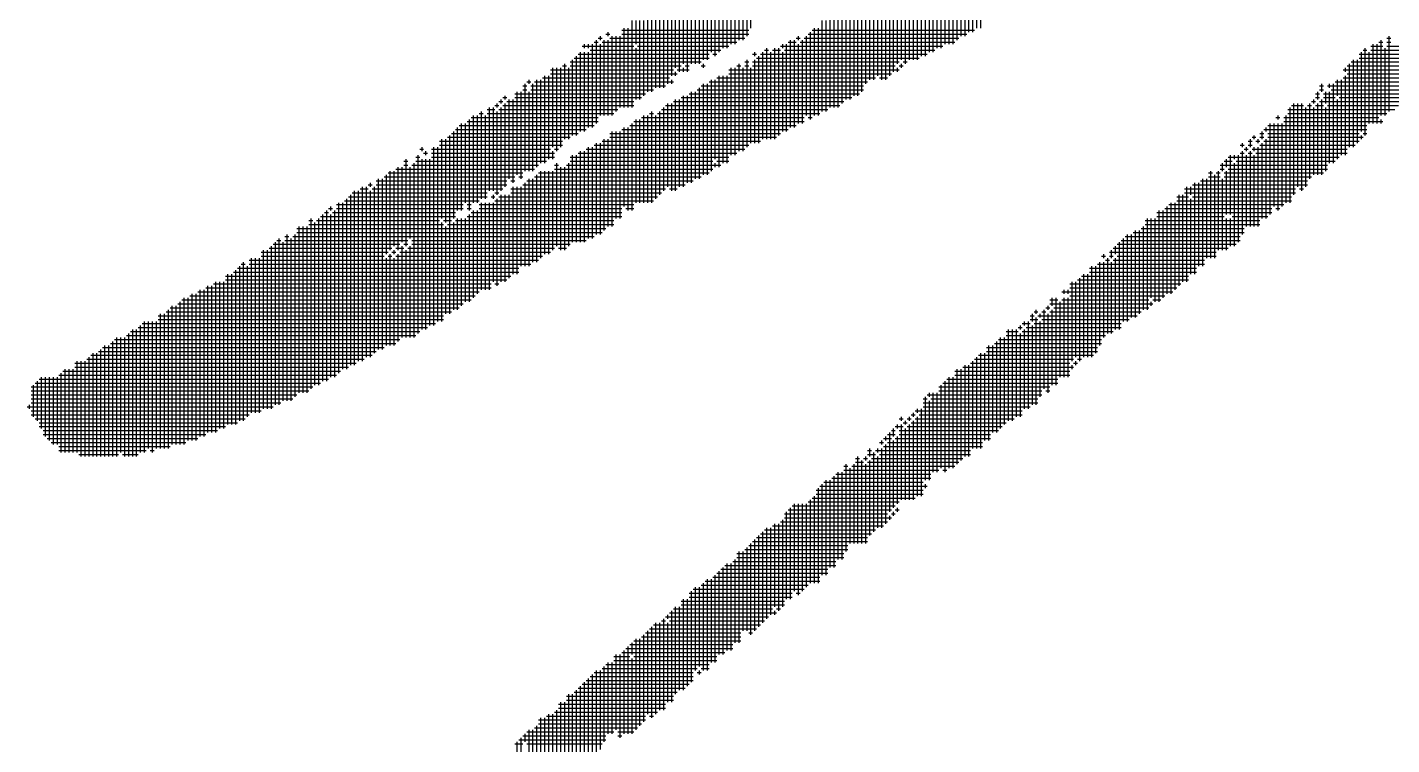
# Model space of a CAD drawing. Header units: feet. Extents: x 0 to 84100, y 0 to 59400.
# Drawn here: x 57202 to 57469.7, y 2923.3 to 3064.1 of the extents above; entities that cross this region are included whole.
import ezdxf

# ---------------------------------------------------------------- set-up
doc = ezdxf.new("R2010")
doc.units = ezdxf.units.FT
doc.header["$LTSCALE"] = 550
doc.header["$MEASUREMENT"] = 0
doc.layers.add('CX-MISC', color=2, linetype='CONTINUOUS')

# ---------------------------------------------------------------- blocks, each defined once
blk = doc.blocks.new('CXGLOGO-싸인2')
at = {"layer": 'CX-MISC'}
for p, q in [((9649.702, -1036.43), (9649.702, -1038.141)), ((9649.78, -1036.43), (9649.78, -1038.141)), ((9649.857, -1036.43), (9649.857, -1038.063)), ((9649.935, -1036.274), (9649.935, -1038.063)), ((9650.013, -1036.352), (9650.013, -1037.985)), ((9650.091, -1036.274), (9650.091, -1037.985)), ((9645.114, -1036.741), (9645.114, -1038.374)), ((9645.192, -1036.663), (9645.192, -1038.296)), ((9645.27, -1036.585), (9645.27, -1038.296)), ((9645.347, -1036.663), (9645.347, -1038.218)), ((9645.425, -1036.585), (9645.425, -1038.218)), ((9645.581, -1036.741), (9645.581, -1037.985)), ((9649.08, -1036.741), (9649.08, -1038.452)), ((9649.158, -1036.741), (9649.158, -1038.452)), ((9649.235, -1036.585), (9649.235, -1038.374)), ((9649.313, -1036.585), (9649.313, -1038.374)), ((9649.391, -1036.663), (9649.391, -1038.296)), ((9649.469, -1036.508), (9649.469, -1038.296)), ((9649.546, -1036.585), (9649.546, -1038.296)), ((9649.624, -1036.508), (9649.624, -1038.218)), ((9644.725, -1036.974), (9644.725, -1038.607)), ((9645.036, -1036.819), (9645.036, -1038.374)), ((9645.503, -1036.819), (9645.503, -1038.141)), ((9648.691, -1036.974), (9648.691, -1038.607)), ((9648.769, -1036.897), (9648.769, -1038.607)), ((9648.924, -1036.897), (9648.924, -1038.529)), ((9649.002, -1036.819), (9649.002, -1038.529)), ((9644.103, -1037.285), (9644.103, -1038.763)), ((9644.181, -1037.208), (9644.181, -1038.841)), ((9644.259, -1037.285), (9644.259, -1038.685)), ((9644.336, -1037.208), (9644.336, -1038.841)), ((9644.414, -1037.052), (9644.414, -1038.685)), ((9644.492, -1037.13), (9644.492, -1038.685)), ((9644.57, -1037.052), (9644.57, -1038.685)), ((9644.647, -1037.052), (9644.647, -1038.607)), ((9644.803, -1037.13), (9644.803, -1038.452)), ((9644.881, -1037.13), (9644.881, -1038.529)), ((9644.959, -1037.052), (9644.959, -1038.452)), ((9647.991, -1037.285), (9647.991, -1038.996)), ((9648.147, -1037.285), (9648.147, -1038.996)), ((9648.302, -1037.208), (9648.302, -1038.918)), ((9648.38, -1037.13), (9648.38, -1038.841)), ((9648.458, -1037.285), (9648.458, -1038.685)), ((9648.535, -1037.052), (9648.535, -1038.607)), ((9648.613, -1037.052), (9648.613, -1038.685)), ((9648.847, -1037.052), (9648.847, -1038.607)), ((9643.714, -1037.519), (9643.714, -1039.152)), ((9643.792, -1037.441), (9643.792, -1039.152)), ((9643.87, -1037.441), (9643.87, -1039.152)), ((9643.948, -1037.441), (9643.948, -1039.074)), ((9644.025, -1037.363), (9644.025, -1038.918)), ((9647.525, -1037.519), (9647.525, -1039.385)), ((9647.602, -1037.519), (9647.602, -1039.307)), ((9647.68, -1037.519), (9647.68, -1039.307)), ((9647.758, -1037.441), (9647.758, -1039.229)), ((9647.836, -1037.441), (9647.836, -1039.074)), ((9647.913, -1037.363), (9647.913, -1038.996)), ((9648.069, -1037.363), (9648.069, -1038.918)), ((9648.224, -1037.363), (9648.224, -1038.996)), ((9643.559, -1037.752), (9643.559, -1039.229)), ((9643.637, -1037.596), (9643.637, -1039.229)), ((9647.136, -1037.752), (9647.136, -1039.54)), ((9647.214, -1037.752), (9647.214, -1039.54)), ((9647.291, -1037.674), (9647.291, -1039.54)), ((9647.369, -1037.674), (9647.369, -1039.463)), ((9647.447, -1037.596), (9647.447, -1039.385)), ((9642.781, -1038.063), (9642.781, -1038.141)), ((9643.053, -1038.024), (9645.542, -1038.024)), ((9643.092, -1037.985), (9643.092, -1039.54)), ((9643.17, -1037.985), (9643.17, -1039.54)), ((9643.248, -1037.83), (9643.248, -1039.54)), ((9643.326, -1037.83), (9643.326, -1038.296)), ((9643.403, -1037.83), (9643.403, -1039.385)), ((9643.481, -1037.83), (9643.481, -1039.307)), ((9646.747, -1038.063), (9646.747, -1039.774)), ((9646.786, -1038.024), (9649.974, -1038.024)), ((9646.825, -1037.985), (9646.825, -1039.696)), ((9646.903, -1037.985), (9646.903, -1039.696)), ((9646.98, -1037.83), (9646.98, -1039.618)), ((9647.058, -1037.83), (9647.058, -1039.618)), ((9642.276, -1038.335), (9643.287, -1038.335)), ((9642.315, -1038.296), (9642.315, -1038.374)), ((9642.392, -1038.296), (9642.392, -1038.374)), ((9642.47, -1038.296), (9642.47, -1039.929)), ((9642.509, -1038.257), (9642.587, -1038.257)), ((9642.548, -1038.218), (9642.548, -1039.851)), ((9642.587, -1038.18), (9642.665, -1038.18)), ((9642.626, -1038.141), (9642.626, -1038.218)), ((9642.626, -1038.296), (9642.626, -1039.696)), ((9642.665, -1038.257), (9645.308, -1038.257)), ((9642.703, -1038.218), (9642.703, -1039.696)), ((9642.742, -1038.102), (9642.82, -1038.102)), ((9642.781, -1038.218), (9642.781, -1039.696)), ((9642.82, -1038.18), (9645.464, -1038.18)), ((9642.859, -1038.141), (9642.859, -1039.696)), ((9642.937, -1038.141), (9642.937, -1039.618)), ((9643.015, -1038.141), (9643.015, -1039.54)), ((9643.053, -1038.102), (9645.542, -1038.102)), ((9643.364, -1038.335), (9645.153, -1038.335)), ((9646.164, -1038.335), (9649.352, -1038.335)), ((9646.203, -1038.296), (9646.203, -1038.374)), ((9646.28, -1038.296), (9646.28, -1040.007)), ((9646.319, -1038.257), (9646.475, -1038.257)), ((9646.358, -1038.218), (9646.358, -1039.929)), ((9646.436, -1038.218), (9646.436, -1039.929)), ((9646.475, -1038.18), (9646.553, -1038.18)), ((9646.514, -1038.141), (9646.514, -1038.218)), ((9646.514, -1038.296), (9646.514, -1039.851)), ((9646.553, -1038.257), (9649.585, -1038.257)), ((9646.591, -1038.218), (9646.591, -1039.851)), ((9646.63, -1038.18), (9649.663, -1038.18)), ((9646.669, -1038.141), (9646.669, -1039.696)), ((9646.708, -1038.102), (9649.819, -1038.102)), ((9657.75, -1038.335), (9657.983, -1038.335)), ((9657.789, -1038.296), (9657.789, -1039.851)), ((9657.867, -1038.296), (9657.867, -1039.851)), ((9657.906, -1038.257), (9657.983, -1038.257)), ((9657.944, -1038.218), (9657.944, -1039.696)), ((9658.061, -1038.18), (9658.139, -1038.18)), ((9658.061, -1038.257), (9658.139, -1038.257)), ((9658.061, -1038.335), (9659.927, -1038.335)), ((9658.1, -1038.141), (9658.1, -1039.618)), ((9642.081, -1038.607), (9642.081, -1040.085)), ((9642.12, -1038.568), (9644.764, -1038.568)), ((9642.159, -1038.529), (9642.159, -1040.085)), ((9642.198, -1038.491), (9644.764, -1038.491)), ((9642.237, -1038.452), (9642.237, -1040.007)), ((9642.315, -1038.452), (9642.315, -1040.007)), ((9642.392, -1038.452), (9642.392, -1039.929)), ((9642.431, -1038.413), (9644.997, -1038.413)), ((9643.326, -1038.374), (9643.326, -1039.385)), ((9644.842, -1038.491), (9644.92, -1038.491)), ((9645.503, -1038.607), (9645.503, -1040.318)), ((9645.619, -1038.491), (9645.697, -1038.491)), ((9645.658, -1038.452), (9645.658, -1038.529)), ((9645.658, -1038.607), (9645.658, -1040.24)), ((9645.697, -1038.568), (9648.885, -1038.568)), ((9645.736, -1038.529), (9645.736, -1040.24)), ((9645.775, -1038.491), (9649.041, -1038.491)), ((9645.814, -1038.452), (9645.814, -1040.162)), ((9645.853, -1038.413), (9645.931, -1038.413)), ((9645.892, -1038.374), (9645.892, -1040.162)), ((9645.969, -1038.452), (9645.969, -1040.162)), ((9646.008, -1038.413), (9646.164, -1038.413)), ((9646.047, -1038.374), (9646.047, -1040.162)), ((9646.125, -1038.374), (9646.125, -1040.085)), ((9646.203, -1038.452), (9646.203, -1040.007)), ((9646.242, -1038.413), (9649.196, -1038.413)), ((9657.4, -1038.607), (9657.4, -1040.318)), ((9657.478, -1038.607), (9657.478, -1040.24)), ((9657.517, -1038.491), (9659.772, -1038.491)), ((9657.517, -1038.568), (9659.616, -1038.568)), ((9657.556, -1038.452), (9657.556, -1040.007)), ((9657.595, -1038.413), (9657.672, -1038.413)), ((9657.633, -1038.374), (9657.633, -1040.085)), ((9657.711, -1038.452), (9657.711, -1039.851)), ((9657.75, -1038.413), (9659.85, -1038.413)), ((9658.022, -1038.374), (9658.022, -1039.696)), ((9641.654, -1038.802), (9644.064, -1038.802)), ((9641.654, -1038.879), (9644.142, -1038.879)), ((9641.693, -1038.763), (9641.693, -1040.318)), ((9641.77, -1038.763), (9641.77, -1040.396)), ((9641.848, -1038.763), (9641.848, -1040.318)), ((9641.887, -1038.724), (9641.965, -1038.724)), ((9641.926, -1038.685), (9641.926, -1040.162)), ((9642.004, -1038.763), (9642.004, -1040.162)), ((9642.043, -1038.646), (9644.609, -1038.646)), ((9642.043, -1038.724), (9644.22, -1038.724)), ((9644.103, -1038.841), (9644.103, -1038.918)), ((9644.142, -1038.802), (9644.375, -1038.802)), ((9644.259, -1038.763), (9644.259, -1038.841)), ((9644.298, -1038.724), (9644.375, -1038.724)), ((9644.609, -1038.724), (9644.686, -1038.724)), ((9644.647, -1038.685), (9644.647, -1038.763)), ((9645.153, -1038.802), (9648.497, -1038.802)), ((9645.153, -1038.879), (9648.341, -1038.879)), ((9645.192, -1038.763), (9645.192, -1040.473)), ((9645.27, -1038.763), (9645.27, -1040.473)), ((9645.308, -1038.724), (9645.386, -1038.724)), ((9645.347, -1038.685), (9645.347, -1040.396)), ((9645.425, -1038.763), (9645.425, -1040.396)), ((9645.464, -1038.646), (9645.542, -1038.646)), ((9645.464, -1038.724), (9645.542, -1038.724)), ((9645.581, -1038.763), (9645.581, -1040.24)), ((9645.619, -1038.646), (9648.497, -1038.646)), ((9645.619, -1038.724), (9648.419, -1038.724)), ((9648.458, -1038.763), (9648.458, -1038.841)), ((9648.497, -1038.724), (9648.574, -1038.724)), ((9648.535, -1038.685), (9648.535, -1038.763)), ((9648.574, -1038.646), (9648.652, -1038.646)), ((9657.206, -1038.802), (9659.305, -1038.802)), ((9657.245, -1038.763), (9657.245, -1038.841)), ((9657.283, -1038.724), (9659.461, -1038.724)), ((9657.283, -1038.879), (9659.227, -1038.879)), ((9657.322, -1038.685), (9657.322, -1040.318)), ((9657.361, -1038.646), (9659.539, -1038.646)), ((9641.109, -1039.113), (9641.187, -1039.113)), ((9641.148, -1039.074), (9641.148, -1040.785)), ((9641.187, -1039.035), (9641.265, -1039.035)), ((9641.226, -1038.996), (9641.226, -1039.074)), ((9641.265, -1039.113), (9643.909, -1039.113)), ((9641.304, -1039.074), (9641.304, -1040.785)), ((9641.343, -1039.035), (9644.064, -1039.035)), ((9641.382, -1038.996), (9641.382, -1040.707)), ((9641.459, -1038.996), (9641.459, -1040.629)), ((9641.498, -1038.957), (9643.987, -1038.957)), ((9641.537, -1038.918), (9641.537, -1040.629)), ((9641.615, -1038.918), (9641.615, -1040.551)), ((9644.025, -1038.996), (9644.025, -1039.074)), ((9644.57, -1039.152), (9644.57, -1040.94)), ((9644.609, -1039.113), (9647.797, -1039.113)), ((9644.647, -1039.074), (9644.647, -1040.862)), ((9644.725, -1039.074), (9644.725, -1040.862)), ((9644.764, -1039.035), (9647.875, -1039.035)), ((9644.803, -1038.996), (9644.803, -1040.785)), ((9644.881, -1038.996), (9644.881, -1040.551)), ((9644.92, -1038.957), (9648.03, -1038.957)), ((9644.959, -1038.918), (9644.959, -1040.707)), ((9645.036, -1038.918), (9645.036, -1040.629)), ((9645.114, -1038.918), (9645.114, -1040.629)), ((9648.108, -1038.957), (9648.263, -1038.957)), ((9656.739, -1039.113), (9656.817, -1039.113)), ((9656.778, -1039.074), (9656.778, -1039.229)), ((9656.895, -1039.113), (9658.916, -1039.113)), ((9656.934, -1039.074), (9656.934, -1039.152)), ((9657.011, -1039.074), (9657.011, -1040.629)), ((9657.05, -1039.035), (9659.072, -1039.035)), ((9657.089, -1038.996), (9657.089, -1039.307)), ((9657.167, -1038.996), (9657.167, -1040.473)), ((9657.206, -1038.957), (9659.15, -1038.957)), ((9657.245, -1038.918), (9657.245, -1040.473)), ((9640.643, -1039.424), (9640.721, -1039.424)), ((9640.682, -1039.385), (9640.682, -1039.463)), ((9640.721, -1039.346), (9640.798, -1039.346)), ((9640.759, -1039.307), (9640.759, -1039.385)), ((9640.798, -1039.424), (9643.287, -1039.424)), ((9640.837, -1039.385), (9640.837, -1040.94)), ((9640.915, -1039.385), (9640.915, -1041.018)), ((9640.954, -1039.268), (9643.52, -1039.268)), ((9640.954, -1039.346), (9643.442, -1039.346)), ((9640.993, -1039.229), (9640.993, -1040.862)), ((9641.071, -1039.229), (9641.071, -1040.94)), ((9641.109, -1039.19), (9641.187, -1039.19)), ((9641.226, -1039.229), (9641.226, -1040.785)), ((9641.265, -1039.19), (9643.675, -1039.19)), ((9644.064, -1039.424), (9647.408, -1039.424)), ((9644.103, -1039.385), (9644.103, -1041.173)), ((9644.181, -1039.385), (9644.181, -1041.096)), ((9644.22, -1039.346), (9647.563, -1039.346)), ((9644.259, -1039.307), (9644.259, -1041.096)), ((9644.336, -1039.307), (9644.336, -1041.018)), ((9644.375, -1039.268), (9647.719, -1039.268)), ((9644.414, -1039.229), (9644.414, -1041.018)), ((9644.492, -1039.229), (9644.492, -1040.94)), ((9644.531, -1039.19), (9647.797, -1039.19)), ((9656.584, -1039.424), (9656.661, -1039.424)), ((9656.623, -1039.385), (9656.623, -1039.463)), ((9656.661, -1039.268), (9656.739, -1039.268)), ((9656.661, -1039.346), (9656.739, -1039.346)), ((9656.7, -1039.229), (9656.7, -1039.385)), ((9656.739, -1039.19), (9656.817, -1039.19)), ((9656.739, -1039.424), (9658.528, -1039.424)), ((9656.778, -1039.385), (9656.778, -1040.862)), ((9656.817, -1039.268), (9658.761, -1039.268)), ((9656.817, -1039.346), (9657.05, -1039.346)), ((9656.856, -1039.229), (9656.856, -1039.463)), ((9656.934, -1039.229), (9656.934, -1040.629)), ((9656.972, -1039.19), (9658.839, -1039.19)), ((9657.089, -1039.385), (9657.089, -1040.551)), ((9657.128, -1039.346), (9658.605, -1039.346)), ((9640.137, -1039.696), (9640.137, -1041.407)), ((9640.215, -1039.696), (9640.215, -1041.407)), ((9640.254, -1039.657), (9640.332, -1039.657)), ((9640.293, -1039.618), (9640.293, -1041.329)), ((9640.371, -1039.696), (9640.371, -1041.329)), ((9640.41, -1039.579), (9640.565, -1039.579)), ((9640.41, -1039.657), (9642.898, -1039.657)), ((9640.448, -1039.54), (9640.448, -1041.173)), ((9640.526, -1039.54), (9640.526, -1041.173)), ((9640.565, -1039.501), (9640.643, -1039.501)), ((9640.604, -1039.463), (9640.604, -1039.54)), ((9640.604, -1039.618), (9640.604, -1041.251)), ((9640.643, -1039.579), (9642.976, -1039.579)), ((9640.682, -1039.54), (9640.682, -1041.173)), ((9640.721, -1039.501), (9643.287, -1039.501)), ((9640.759, -1039.463), (9640.759, -1041.096)), ((9643.481, -1039.696), (9643.481, -1041.407)), ((9643.559, -1039.696), (9643.559, -1041.407)), ((9643.598, -1039.657), (9643.675, -1039.657)), ((9643.637, -1039.618), (9643.637, -1041.407)), ((9643.714, -1039.696), (9643.714, -1041.329)), ((9643.753, -1039.657), (9646.941, -1039.657)), ((9643.792, -1039.618), (9643.792, -1041.251)), ((9643.831, -1039.579), (9647.097, -1039.579)), ((9643.87, -1039.54), (9643.87, -1041.173)), ((9643.909, -1039.501), (9647.33, -1039.501)), ((9643.948, -1039.463), (9643.948, -1041.096)), ((9644.025, -1039.463), (9644.025, -1041.173)), ((9655.923, -1039.696), (9655.923, -1039.774)), ((9656.078, -1039.696), (9656.078, -1041.407)), ((9656.117, -1039.579), (9658.217, -1039.579)), ((9656.117, -1039.657), (9658.061, -1039.657)), ((9656.156, -1039.54), (9656.156, -1041.407)), ((9656.195, -1039.501), (9656.428, -1039.501)), ((9656.234, -1039.463), (9656.234, -1041.251)), ((9656.311, -1039.463), (9656.311, -1041.096)), ((9656.389, -1039.463), (9656.389, -1041.173)), ((9656.467, -1039.54), (9656.467, -1041.096)), ((9656.506, -1039.501), (9656.584, -1039.501)), ((9656.545, -1039.463), (9656.545, -1040.94)), ((9656.623, -1039.54), (9656.623, -1040.862)), ((9656.661, -1039.501), (9656.817, -1039.501)), ((9656.7, -1039.463), (9656.7, -1040.862)), ((9656.856, -1039.54), (9656.856, -1040.785)), ((9656.895, -1039.501), (9658.294, -1039.501)), ((9639.787, -1039.968), (9642.354, -1039.968)), ((9639.826, -1039.929), (9639.826, -1041.562)), ((9639.865, -1039.89), (9642.509, -1039.89)), ((9639.904, -1039.851), (9639.904, -1041.562)), ((9639.982, -1039.851), (9639.982, -1041.407)), ((9640.021, -1039.813), (9642.587, -1039.813)), ((9640.06, -1039.774), (9640.06, -1041.562)), ((9640.099, -1039.735), (9642.587, -1039.735)), ((9643.053, -1039.968), (9646.319, -1039.968)), ((9643.092, -1039.929), (9643.092, -1041.484)), ((9643.17, -1039.929), (9643.17, -1041.562)), ((9643.209, -1039.89), (9646.475, -1039.89)), ((9643.248, -1039.851), (9643.248, -1041.562)), ((9643.287, -1039.813), (9646.63, -1039.813)), ((9643.326, -1039.774), (9643.326, -1041.407)), ((9643.403, -1039.774), (9643.403, -1041.407)), ((9643.442, -1039.735), (9646.63, -1039.735)), ((9646.708, -1039.735), (9646.786, -1039.735)), ((9655.651, -1039.968), (9657.672, -1039.968)), ((9655.689, -1039.929), (9655.689, -1040.007)), ((9655.728, -1039.89), (9657.672, -1039.89)), ((9655.767, -1039.851), (9655.767, -1041.64)), ((9655.845, -1039.851), (9655.845, -1041.484)), ((9655.884, -1039.735), (9655.962, -1039.735)), ((9655.923, -1039.851), (9655.923, -1041.562)), ((9656, -1039.851), (9656, -1041.484)), ((9656.039, -1039.735), (9657.906, -1039.735)), ((9656.039, -1039.813), (9657.983, -1039.813)), ((9657.944, -1039.774), (9657.944, -1039.851)), ((9639.476, -1040.201), (9641.887, -1040.201)), ((9639.515, -1040.162), (9639.515, -1041.718)), ((9639.593, -1040.162), (9639.593, -1041.795)), ((9639.632, -1040.124), (9642.043, -1040.124)), ((9639.671, -1040.085), (9639.671, -1043.584)), ((9639.71, -1040.046), (9642.198, -1040.046)), ((9639.749, -1040.007), (9639.749, -1041.718)), ((9642.665, -1040.201), (9645.775, -1040.201)), ((9642.703, -1040.162), (9642.703, -1041.951)), ((9642.781, -1040.162), (9642.781, -1041.873)), ((9642.82, -1040.046), (9646.164, -1040.046)), ((9642.82, -1040.124), (9646.086, -1040.124)), ((9642.859, -1040.007), (9642.859, -1041.873)), ((9642.937, -1040.007), (9642.937, -1041.718)), ((9643.015, -1040.007), (9643.015, -1041.718)), ((9655.339, -1040.201), (9655.417, -1040.201)), ((9655.378, -1040.162), (9655.378, -1040.318)), ((9655.417, -1040.124), (9655.495, -1040.124)), ((9655.456, -1040.085), (9655.456, -1040.162)), ((9655.495, -1040.201), (9655.573, -1040.201)), ((9655.534, -1040.162), (9655.534, -1040.24)), ((9655.573, -1040.046), (9655.651, -1040.046)), ((9655.573, -1040.124), (9655.651, -1040.124)), ((9655.612, -1040.007), (9655.612, -1040.162)), ((9655.651, -1040.201), (9657.517, -1040.201)), ((9655.689, -1040.162), (9655.689, -1041.718)), ((9655.728, -1040.046), (9657.517, -1040.046)), ((9655.728, -1040.124), (9657.595, -1040.124)), ((9657.556, -1040.085), (9657.556, -1040.162)), ((9657.595, -1040.046), (9657.672, -1040.046)), ((9639.049, -1040.473), (9639.049, -1043.973)), ((9639.088, -1040.357), (9639.165, -1040.357)), ((9639.127, -1040.318), (9639.127, -1040.396)), ((9639.165, -1040.435), (9639.243, -1040.435)), ((9639.204, -1040.396), (9639.204, -1040.473)), ((9639.321, -1040.357), (9641.654, -1040.357)), ((9639.321, -1040.435), (9641.731, -1040.435)), ((9639.36, -1040.318), (9639.36, -1043.817)), ((9639.438, -1040.318), (9639.438, -1043.739)), ((9639.476, -1040.279), (9641.887, -1040.279)), ((9641.693, -1040.396), (9641.693, -1040.551)), ((9641.731, -1040.357), (9641.809, -1040.357)), ((9642.081, -1040.473), (9642.081, -1042.184)), ((9642.159, -1040.473), (9642.159, -1042.184)), ((9642.198, -1040.435), (9645.308, -1040.435)), ((9642.237, -1040.396), (9642.237, -1042.184)), ((9642.315, -1040.396), (9642.315, -1042.184)), ((9642.354, -1040.357), (9645.464, -1040.357)), ((9642.392, -1040.318), (9642.392, -1042.106)), ((9642.47, -1040.318), (9642.47, -1042.106)), ((9642.509, -1040.279), (9645.542, -1040.279)), ((9642.548, -1040.24), (9642.548, -1042.029)), ((9642.626, -1040.24), (9642.626, -1042.029)), ((9654.99, -1040.473), (9654.99, -1041.64)), ((9655.067, -1040.473), (9655.067, -1040.551)), ((9655.145, -1040.473), (9655.145, -1042.184)), ((9655.184, -1040.279), (9655.262, -1040.279)), ((9655.184, -1040.435), (9655.262, -1040.435)), ((9655.223, -1040.24), (9655.223, -1040.318)), ((9655.223, -1040.396), (9655.223, -1042.029)), ((9655.262, -1040.357), (9655.339, -1040.357)), ((9655.301, -1040.318), (9655.301, -1040.396)), ((9655.301, -1040.473), (9655.301, -1041.873)), ((9655.339, -1040.279), (9655.417, -1040.279)), ((9655.339, -1040.435), (9655.417, -1040.435)), ((9655.378, -1040.396), (9655.378, -1041.873)), ((9655.417, -1040.357), (9657.283, -1040.357)), ((9655.456, -1040.318), (9655.456, -1040.396)), ((9655.456, -1040.473), (9655.456, -1041.873)), ((9655.495, -1040.435), (9657.283, -1040.435)), ((9655.534, -1040.318), (9655.534, -1041.873)), ((9655.573, -1040.279), (9657.439, -1040.279)), ((9655.612, -1040.24), (9655.612, -1041.718)), ((9638.621, -1040.746), (9641.343, -1040.746)), ((9638.66, -1040.707), (9638.66, -1042.34)), ((9638.738, -1040.707), (9638.738, -1042.184)), ((9638.777, -1040.59), (9638.854, -1040.59)), ((9638.777, -1040.668), (9638.854, -1040.668)), ((9638.815, -1040.551), (9638.815, -1042.262)), ((9638.893, -1040.707), (9638.893, -1042.106)), ((9638.932, -1040.668), (9641.42, -1040.668)), ((9638.971, -1040.629), (9638.971, -1044.05)), ((9639.01, -1040.512), (9639.088, -1040.512)), ((9639.01, -1040.59), (9641.576, -1040.59)), ((9639.127, -1040.551), (9639.127, -1043.895)), ((9639.204, -1040.551), (9639.204, -1043.895)), ((9639.282, -1040.551), (9639.282, -1043.817)), ((9639.321, -1040.512), (9641.731, -1040.512)), ((9641.731, -1040.668), (9641.809, -1040.668)), ((9641.731, -1040.746), (9644.842, -1040.746)), ((9641.77, -1040.629), (9641.77, -1042.262)), ((9641.848, -1040.707), (9641.848, -1042.34)), ((9641.926, -1040.707), (9641.926, -1042.34)), ((9641.965, -1040.668), (9644.997, -1040.668)), ((9642.004, -1040.629), (9642.004, -1042.262)), ((9642.043, -1040.512), (9645.153, -1040.512)), ((9642.043, -1040.59), (9644.842, -1040.59)), ((9644.881, -1040.629), (9644.881, -1040.707)), ((9644.92, -1040.59), (9645.153, -1040.59)), ((9654.795, -1040.668), (9656.895, -1040.668)), ((9654.795, -1040.746), (9654.873, -1040.746)), ((9654.834, -1040.629), (9654.834, -1040.785)), ((9654.873, -1040.59), (9655.028, -1040.59)), ((9654.912, -1040.551), (9654.912, -1040.707)), ((9654.951, -1040.512), (9657.128, -1040.512)), ((9654.951, -1040.746), (9656.895, -1040.746)), ((9655.067, -1040.629), (9655.067, -1042.262)), ((9655.106, -1040.59), (9657.05, -1040.59)), ((9638.116, -1041.018), (9638.116, -1041.096)), ((9638.232, -1040.979), (9640.798, -1040.979)), ((9638.271, -1040.94), (9638.271, -1044.284)), ((9638.349, -1040.94), (9638.349, -1044.284)), ((9638.388, -1040.901), (9640.954, -1040.901)), ((9638.427, -1040.862), (9638.427, -1042.417)), ((9638.466, -1040.823), (9641.109, -1040.823)), ((9638.504, -1040.785), (9638.504, -1042.34)), ((9638.582, -1040.785), (9638.582, -1042.262)), ((9640.876, -1040.979), (9640.954, -1040.979)), ((9641.032, -1040.901), (9641.109, -1040.901)), ((9641.148, -1041.018), (9641.148, -1042.651)), ((9641.187, -1040.979), (9644.453, -1040.979)), ((9641.226, -1040.94), (9641.226, -1042.651)), ((9641.304, -1040.94), (9641.304, -1042.573)), ((9641.343, -1040.901), (9644.609, -1040.901)), ((9641.382, -1040.862), (9641.382, -1042.573)), ((9641.42, -1040.823), (9644.764, -1040.823)), ((9641.459, -1040.785), (9641.459, -1042.495)), ((9641.537, -1040.785), (9641.537, -1042.417)), ((9641.615, -1040.785), (9641.615, -1042.417)), ((9641.693, -1040.785), (9641.693, -1042.34)), ((9654.29, -1041.018), (9654.29, -1042.806)), ((9654.367, -1041.018), (9654.367, -1042.651)), ((9654.406, -1040.979), (9656.506, -1040.979)), ((9654.445, -1040.94), (9654.445, -1042.651)), ((9654.523, -1040.94), (9654.523, -1042.495)), ((9654.562, -1040.823), (9654.64, -1040.823)), ((9654.562, -1040.901), (9654.795, -1040.901)), ((9654.601, -1040.785), (9654.601, -1042.495)), ((9654.679, -1040.862), (9654.679, -1042.495)), ((9654.717, -1040.823), (9654.795, -1040.823)), ((9654.756, -1040.785), (9654.756, -1042.34)), ((9654.834, -1040.94), (9654.834, -1042.34)), ((9654.873, -1040.823), (9656.817, -1040.823)), ((9654.873, -1040.901), (9656.584, -1040.901)), ((9654.912, -1040.785), (9654.912, -1041.64)), ((9637.688, -1041.29), (9640.41, -1041.29)), ((9637.727, -1041.251), (9637.727, -1044.595)), ((9637.766, -1041.212), (9640.41, -1041.212)), ((9637.805, -1041.173), (9637.805, -1044.595)), ((9637.882, -1041.173), (9637.882, -1044.517)), ((9637.921, -1041.134), (9638.077, -1041.134)), ((9637.96, -1041.096), (9637.96, -1044.517)), ((9638.038, -1041.096), (9638.038, -1044.439)), ((9638.077, -1041.057), (9638.155, -1041.057)), ((9638.116, -1041.173), (9638.116, -1044.439)), ((9638.155, -1041.134), (9640.721, -1041.134)), ((9638.193, -1041.096), (9638.193, -1044.361)), ((9638.232, -1041.057), (9640.798, -1041.057)), ((9640.487, -1041.29), (9640.565, -1041.29)), ((9640.526, -1041.251), (9640.526, -1041.329)), ((9640.565, -1041.212), (9640.643, -1041.212)), ((9640.643, -1041.29), (9643.753, -1041.29)), ((9640.682, -1041.251), (9640.682, -1042.962)), ((9640.759, -1041.251), (9640.759, -1042.962)), ((9640.837, -1041.251), (9640.837, -1042.884)), ((9640.876, -1041.134), (9643.909, -1041.134)), ((9640.876, -1041.212), (9643.831, -1041.212)), ((9640.915, -1041.096), (9640.915, -1042.806)), ((9640.993, -1041.096), (9640.993, -1042.806)), ((9641.071, -1041.096), (9641.071, -1042.651)), ((9641.109, -1041.057), (9644.298, -1041.057)), ((9643.987, -1041.134), (9644.142, -1041.134)), ((9653.94, -1041.29), (9654.173, -1041.29)), ((9653.979, -1041.251), (9653.979, -1043.04)), ((9654.056, -1041.251), (9654.056, -1042.962)), ((9654.095, -1041.134), (9656.273, -1041.134)), ((9654.095, -1041.212), (9656.273, -1041.212)), ((9654.134, -1041.096), (9654.134, -1042.962)), ((9654.212, -1041.096), (9654.212, -1041.251)), ((9654.251, -1041.057), (9656.506, -1041.057)), ((9654.251, -1041.29), (9656.195, -1041.29)), ((9656.35, -1041.134), (9656.428, -1041.134)), ((9637.26, -1041.562), (9637.26, -1044.906)), ((9637.299, -1041.523), (9637.377, -1041.523)), ((9637.338, -1041.484), (9637.338, -1041.562)), ((9637.416, -1041.562), (9637.416, -1044.828)), ((9637.455, -1041.445), (9639.943, -1041.445)), ((9637.455, -1041.523), (9639.943, -1041.523)), ((9637.494, -1041.407), (9637.494, -1044.75)), ((9637.571, -1041.407), (9637.571, -1044.673)), ((9637.61, -1041.368), (9640.254, -1041.368)), ((9637.649, -1041.329), (9637.649, -1044.673)), ((9640.021, -1041.445), (9640.099, -1041.445)), ((9640.021, -1041.523), (9640.099, -1041.523)), ((9640.137, -1041.562), (9640.137, -1043.273)), ((9640.215, -1041.562), (9640.215, -1043.195)), ((9640.254, -1041.445), (9643.287, -1041.445)), ((9640.254, -1041.523), (9643.053, -1041.523)), ((9640.293, -1041.407), (9640.293, -1043.117)), ((9640.371, -1041.407), (9640.371, -1043.117)), ((9640.448, -1041.407), (9640.448, -1043.117)), ((9640.526, -1041.407), (9640.526, -1042.962)), ((9640.565, -1041.368), (9643.675, -1041.368)), ((9640.604, -1041.329), (9640.604, -1043.04)), ((9643.131, -1041.523), (9643.287, -1041.523)), ((9653.59, -1041.562), (9653.59, -1043.351)), ((9653.668, -1041.562), (9653.668, -1043.273)), ((9653.707, -1041.523), (9655.806, -1041.523)), ((9653.745, -1041.484), (9653.745, -1043.195)), ((9653.784, -1041.445), (9656.039, -1041.445)), ((9653.823, -1041.407), (9653.823, -1043.195)), ((9653.901, -1041.407), (9653.901, -1043.117)), ((9653.94, -1041.368), (9656.195, -1041.368)), ((9654.212, -1041.329), (9654.212, -1042.806)), ((9655.884, -1041.523), (9655.962, -1041.523)), ((9636.91, -1041.757), (9636.988, -1041.757)), ((9636.91, -1041.834), (9639.554, -1041.834)), ((9636.949, -1041.718), (9636.949, -1045.061)), ((9637.027, -1041.795), (9637.027, -1044.984)), ((9637.066, -1041.757), (9639.476, -1041.757)), ((9637.105, -1041.718), (9637.105, -1044.984)), ((9637.144, -1041.679), (9639.787, -1041.679)), ((9637.183, -1041.64), (9637.183, -1044.906)), ((9637.221, -1041.601), (9637.299, -1041.601)), ((9637.338, -1041.64), (9637.338, -1044.828)), ((9637.377, -1041.601), (9639.787, -1041.601)), ((9639.515, -1041.795), (9639.515, -1043.739)), ((9639.554, -1041.757), (9639.71, -1041.757)), ((9639.632, -1041.834), (9642.898, -1041.834)), ((9639.749, -1041.795), (9639.749, -1043.506)), ((9639.787, -1041.757), (9642.898, -1041.757)), ((9639.826, -1041.718), (9639.826, -1043.506)), ((9639.904, -1041.718), (9639.904, -1043.428)), ((9639.982, -1041.718), (9639.982, -1043.351)), ((9640.021, -1041.679), (9643.053, -1041.679)), ((9640.06, -1041.64), (9640.06, -1043.351)), ((9640.099, -1041.601), (9643.053, -1041.601)), ((9653.318, -1041.757), (9655.573, -1041.757)), ((9653.318, -1041.834), (9655.573, -1041.834)), ((9653.357, -1041.718), (9653.357, -1043.506)), ((9653.434, -1041.718), (9653.434, -1043.273)), ((9653.512, -1041.718), (9653.512, -1043.351)), ((9653.551, -1041.601), (9655.806, -1041.601)), ((9653.551, -1041.679), (9654.873, -1041.679)), ((9654.912, -1041.718), (9654.912, -1042.34)), ((9654.99, -1041.718), (9654.99, -1042.262)), ((9655.028, -1041.679), (9655.728, -1041.679)), ((9636.327, -1042.106), (9636.327, -1045.372)), ((9636.444, -1042.068), (9636.522, -1042.068)), ((9636.483, -1042.029), (9636.483, -1045.295)), ((9636.56, -1042.106), (9636.56, -1045.295)), ((9636.599, -1042.068), (9642.509, -1042.068)), ((9636.638, -1042.029), (9636.638, -1045.217)), ((9636.677, -1041.912), (9642.742, -1041.912)), ((9636.677, -1041.99), (9642.665, -1041.99)), ((9636.716, -1041.873), (9636.716, -1045.139)), ((9636.794, -1041.873), (9636.794, -1045.139)), ((9636.871, -1041.873), (9636.871, -1045.139)), ((9639.593, -1041.873), (9639.593, -1043.584)), ((9652.89, -1042.106), (9652.89, -1043.739)), ((9652.929, -1042.068), (9655.184, -1042.068)), ((9652.968, -1042.029), (9652.968, -1043.739)), ((9653.046, -1042.029), (9653.046, -1043.662)), ((9653.084, -1041.99), (9655.262, -1041.99)), ((9653.123, -1041.951), (9653.123, -1043.662)), ((9653.201, -1041.951), (9653.201, -1043.584)), ((9653.24, -1041.912), (9655.262, -1041.912)), ((9653.279, -1041.873), (9653.279, -1043.506)), ((9635.977, -1042.379), (9638.466, -1042.379)), ((9636.016, -1042.34), (9636.016, -1045.45)), ((9636.094, -1042.34), (9636.094, -1045.45)), ((9636.133, -1042.301), (9638.543, -1042.301)), ((9636.172, -1042.262), (9636.172, -1045.45)), ((9636.211, -1042.223), (9638.699, -1042.223)), ((9636.249, -1042.184), (9636.249, -1045.372)), ((9636.288, -1042.145), (9636.366, -1042.145)), ((9636.405, -1042.184), (9636.405, -1045.295)), ((9636.444, -1042.145), (9638.854, -1042.145)), ((9638.543, -1042.379), (9638.621, -1042.379)), ((9638.582, -1042.34), (9638.582, -1042.417)), ((9638.621, -1042.301), (9638.777, -1042.301)), ((9638.699, -1042.379), (9641.654, -1042.379)), ((9638.738, -1042.262), (9638.738, -1044.05)), ((9638.777, -1042.223), (9638.854, -1042.223)), ((9638.815, -1042.34), (9638.815, -1044.05)), ((9638.854, -1042.301), (9641.731, -1042.301)), ((9638.893, -1042.262), (9638.893, -1044.05)), ((9638.932, -1042.145), (9642.354, -1042.145)), ((9638.932, -1042.223), (9642.043, -1042.223)), ((9641.809, -1042.301), (9641.965, -1042.301)), ((9652.618, -1042.379), (9654.717, -1042.379)), ((9652.657, -1042.34), (9652.657, -1042.495)), ((9652.696, -1042.301), (9654.951, -1042.301)), ((9652.735, -1042.262), (9652.735, -1042.417)), ((9652.773, -1042.223), (9655.106, -1042.223)), ((9652.812, -1042.184), (9652.812, -1043.895)), ((9652.851, -1042.145), (9655.184, -1042.145)), ((9635.588, -1042.612), (9635.666, -1042.612)), ((9635.627, -1042.573), (9635.627, -1045.683)), ((9635.744, -1042.534), (9641.42, -1042.534)), ((9635.744, -1042.612), (9641.265, -1042.612)), ((9635.783, -1042.495), (9635.783, -1045.528)), ((9635.861, -1042.495), (9635.861, -1045.528)), ((9635.938, -1042.495), (9635.938, -1045.528)), ((9635.977, -1042.456), (9638.388, -1042.456)), ((9638.427, -1042.495), (9638.427, -1044.206)), ((9638.466, -1042.456), (9638.543, -1042.456)), ((9638.504, -1042.417), (9638.504, -1044.206)), ((9638.582, -1042.495), (9638.582, -1044.206)), ((9638.621, -1042.456), (9641.498, -1042.456)), ((9638.66, -1042.417), (9638.66, -1044.128)), ((9652.385, -1042.612), (9654.484, -1042.612)), ((9652.423, -1042.573), (9652.423, -1044.206)), ((9652.462, -1042.456), (9652.54, -1042.456)), ((9652.501, -1042.417), (9652.501, -1042.495)), ((9652.501, -1042.573), (9652.501, -1044.05)), ((9652.54, -1042.534), (9652.618, -1042.534)), ((9652.579, -1042.495), (9652.579, -1043.973)), ((9652.618, -1042.456), (9652.696, -1042.456)), ((9652.657, -1042.573), (9652.657, -1043.973)), ((9652.696, -1042.534), (9654.484, -1042.534)), ((9652.735, -1042.495), (9652.735, -1043.895)), ((9652.773, -1042.456), (9654.717, -1042.456)), ((9635.277, -1042.845), (9640.876, -1042.845)), ((9635.316, -1042.806), (9635.316, -1045.761)), ((9635.394, -1042.806), (9635.394, -1045.761)), ((9635.433, -1042.767), (9641.032, -1042.767)), ((9635.472, -1042.729), (9635.472, -1045.761)), ((9635.511, -1042.69), (9641.032, -1042.69)), ((9635.55, -1042.651), (9635.55, -1045.683)), ((9635.705, -1042.651), (9635.705, -1045.606)), ((9652.035, -1042.884), (9652.035, -1044.517)), ((9652.074, -1042.845), (9654.173, -1042.845)), ((9652.112, -1042.806), (9652.112, -1044.439)), ((9652.19, -1042.806), (9652.19, -1044.439)), ((9652.229, -1042.69), (9654.329, -1042.69)), ((9652.229, -1042.767), (9654.329, -1042.767)), ((9652.268, -1042.651), (9652.268, -1044.439)), ((9652.346, -1042.651), (9652.346, -1044.361)), ((9634.733, -1043.156), (9640.254, -1043.156)), ((9634.772, -1043.117), (9634.772, -1045.994)), ((9634.85, -1043.117), (9634.85, -1045.994)), ((9634.889, -1043.078), (9640.487, -1043.078)), ((9634.927, -1043.04), (9634.927, -1045.917)), ((9635.005, -1043.04), (9635.005, -1045.917)), ((9635.044, -1043.001), (9640.487, -1043.001)), ((9635.083, -1042.962), (9635.083, -1045.917)), ((9635.161, -1042.962), (9635.161, -1045.839)), ((9635.239, -1042.962), (9635.239, -1045.839)), ((9635.277, -1042.923), (9640.798, -1042.923)), ((9640.565, -1043.001), (9640.643, -1043.001)), ((9651.685, -1043.156), (9653.862, -1043.156)), ((9651.724, -1043.117), (9651.724, -1043.195)), ((9651.801, -1043.117), (9651.801, -1043.195)), ((9651.84, -1043.001), (9654.018, -1043.001)), ((9651.84, -1043.078), (9653.94, -1043.078)), ((9651.879, -1042.962), (9651.879, -1044.517)), ((9651.957, -1042.962), (9651.957, -1044.439)), ((9651.996, -1042.923), (9654.173, -1042.923)), ((9634.228, -1043.428), (9634.228, -1046.15)), ((9634.305, -1043.428), (9634.305, -1046.15)), ((9634.344, -1043.389), (9639.943, -1043.389)), ((9634.383, -1043.351), (9634.383, -1046.15)), ((9634.422, -1043.312), (9640.099, -1043.312)), ((9634.461, -1043.273), (9634.461, -1046.15)), ((9634.539, -1043.273), (9634.539, -1046.072)), ((9634.578, -1043.234), (9640.176, -1043.234)), ((9634.616, -1043.195), (9634.616, -1046.072)), ((9634.694, -1043.195), (9634.694, -1046.072)), ((9651.413, -1043.428), (9651.413, -1043.506)), ((9651.451, -1043.312), (9651.607, -1043.312)), ((9651.451, -1043.389), (9653.473, -1043.389)), ((9651.49, -1043.273), (9651.49, -1043.428)), ((9651.568, -1043.273), (9651.568, -1044.984)), ((9651.646, -1043.351), (9651.646, -1044.828)), ((9651.685, -1043.312), (9653.395, -1043.312)), ((9651.724, -1043.273), (9651.724, -1044.828)), ((9651.801, -1043.273), (9651.801, -1044.828)), ((9651.84, -1043.234), (9653.707, -1043.234)), ((9653.434, -1043.351), (9653.434, -1043.428)), ((9653.473, -1043.312), (9653.629, -1043.312)), ((9633.955, -1043.623), (9639.554, -1043.623)), ((9633.955, -1043.701), (9639.554, -1043.701)), ((9633.994, -1043.584), (9633.994, -1046.228)), ((9634.072, -1043.584), (9634.072, -1046.228)), ((9634.111, -1043.545), (9639.71, -1043.545)), ((9634.15, -1043.506), (9634.15, -1046.228)), ((9634.189, -1043.467), (9639.865, -1043.467)), ((9651.063, -1043.623), (9651.14, -1043.623)), ((9651.063, -1043.701), (9651.218, -1043.701)), ((9651.102, -1043.584), (9651.102, -1043.739)), ((9651.14, -1043.545), (9651.218, -1043.545)), ((9651.179, -1043.506), (9651.179, -1043.584)), ((9651.179, -1043.662), (9651.179, -1045.372)), ((9651.218, -1043.623), (9653.162, -1043.623)), ((9651.257, -1043.584), (9651.257, -1043.662)), ((9651.296, -1043.545), (9651.374, -1043.545)), ((9651.296, -1043.701), (9653.007, -1043.701)), ((9651.335, -1043.506), (9651.335, -1045.061)), ((9651.374, -1043.467), (9651.451, -1043.467)), ((9651.413, -1043.584), (9651.413, -1045.139)), ((9651.451, -1043.545), (9653.24, -1043.545)), ((9651.49, -1043.506), (9651.49, -1044.984)), ((9651.529, -1043.467), (9653.395, -1043.467)), ((9633.372, -1043.973), (9633.372, -1046.383)), ((9633.411, -1043.934), (9639.088, -1043.934)), ((9633.45, -1043.895), (9633.45, -1046.383)), ((9633.528, -1043.895), (9633.528, -1046.383)), ((9633.567, -1043.856), (9639.243, -1043.856)), ((9633.606, -1043.817), (9633.606, -1046.305)), ((9633.644, -1043.778), (9639.399, -1043.778)), ((9633.683, -1043.739), (9633.683, -1046.305)), ((9633.761, -1043.739), (9633.761, -1046.228)), ((9633.839, -1043.739), (9633.839, -1046.305)), ((9633.917, -1043.739), (9633.917, -1046.228)), ((9650.596, -1043.934), (9650.829, -1043.934)), ((9650.635, -1043.895), (9650.635, -1045.683)), ((9650.713, -1043.895), (9650.713, -1045.683)), ((9650.791, -1043.895), (9650.791, -1045.606)), ((9650.829, -1043.856), (9650.907, -1043.856)), ((9650.868, -1043.817), (9650.868, -1043.895)), ((9650.868, -1043.973), (9650.868, -1045.606)), ((9650.907, -1043.778), (9651.063, -1043.778)), ((9650.907, -1043.934), (9652.696, -1043.934)), ((9650.946, -1043.739), (9650.946, -1043.817)), ((9650.946, -1043.895), (9650.946, -1045.45)), ((9650.985, -1043.856), (9652.851, -1043.856)), ((9651.024, -1043.739), (9651.024, -1045.45)), ((9651.102, -1043.817), (9651.102, -1045.372)), ((9651.14, -1043.778), (9652.851, -1043.778)), ((9651.257, -1043.739), (9651.257, -1045.217)), ((9632.867, -1044.245), (9638.388, -1044.245)), ((9632.906, -1044.206), (9632.906, -1046.383)), ((9632.983, -1044.206), (9632.983, -1046.383)), ((9633.022, -1044.167), (9638.621, -1044.167)), ((9633.061, -1044.128), (9633.061, -1046.383)), ((9633.1, -1044.089), (9638.699, -1044.089)), ((9633.139, -1044.05), (9633.139, -1046.383)), ((9633.217, -1044.05), (9633.217, -1046.305)), ((9633.295, -1044.05), (9633.295, -1046.383)), ((9633.333, -1044.012), (9639.01, -1044.012)), ((9650.207, -1044.245), (9652.385, -1044.245)), ((9650.246, -1044.206), (9650.246, -1046.072)), ((9650.324, -1044.206), (9650.324, -1045.917)), ((9650.363, -1044.167), (9652.462, -1044.167)), ((9650.402, -1044.128), (9650.402, -1045.917)), ((9650.441, -1044.089), (9652.462, -1044.089)), ((9650.479, -1044.05), (9650.479, -1045.839)), ((9650.557, -1044.05), (9650.557, -1045.761)), ((9650.596, -1044.012), (9652.54, -1044.012)), ((9632.361, -1044.517), (9632.361, -1046.305)), ((9632.439, -1044.517), (9632.439, -1046.383)), ((9632.517, -1044.517), (9632.517, -1046.383)), ((9632.556, -1044.478), (9637.999, -1044.478)), ((9632.595, -1044.439), (9632.595, -1046.383)), ((9632.634, -1044.4), (9638.155, -1044.4)), ((9632.672, -1044.361), (9632.672, -1046.383)), ((9632.75, -1044.361), (9632.75, -1046.383)), ((9632.789, -1044.323), (9638.232, -1044.323)), ((9632.828, -1044.284), (9632.828, -1046.383)), ((9649.935, -1044.517), (9649.935, -1046.228)), ((9649.974, -1044.478), (9651.918, -1044.478)), ((9650.013, -1044.439), (9650.013, -1046.228)), ((9650.052, -1044.4), (9652.307, -1044.4)), ((9650.091, -1044.361), (9650.091, -1046.228)), ((9650.168, -1044.361), (9650.168, -1046.072)), ((9650.207, -1044.323), (9652.385, -1044.323)), ((9651.957, -1044.517), (9651.957, -1044.595)), ((9651.996, -1044.478), (9652.074, -1044.478)), ((9632.011, -1044.789), (9637.455, -1044.789)), ((9632.05, -1044.75), (9632.05, -1046.305)), ((9632.089, -1044.711), (9637.532, -1044.711)), ((9632.128, -1044.673), (9632.128, -1046.305)), ((9632.206, -1044.673), (9632.206, -1046.305)), ((9632.284, -1044.673), (9632.284, -1046.305)), ((9632.323, -1044.556), (9637.843, -1044.556)), ((9632.323, -1044.634), (9637.688, -1044.634)), ((9649.585, -1044.711), (9651.84, -1044.711)), ((9649.585, -1044.789), (9651.84, -1044.789)), ((9649.624, -1044.673), (9649.624, -1046.539)), ((9649.702, -1044.673), (9649.702, -1046.461)), ((9649.741, -1044.634), (9651.918, -1044.634)), ((9649.78, -1044.595), (9649.78, -1046.383)), ((9649.857, -1044.595), (9649.857, -1046.383)), ((9649.896, -1044.556), (9651.84, -1044.556)), ((9651.879, -1044.595), (9651.879, -1044.673)), ((9651.918, -1044.556), (9651.996, -1044.556)), ((9631.467, -1045.022), (9636.988, -1045.022)), ((9631.506, -1044.984), (9631.506, -1045.606)), ((9631.545, -1044.945), (9637.144, -1044.945)), ((9631.584, -1044.906), (9631.584, -1045.683)), ((9631.623, -1044.867), (9637.299, -1044.867)), ((9631.662, -1044.828), (9631.662, -1045.839)), ((9631.739, -1044.828), (9631.739, -1045.994)), ((9631.817, -1044.828), (9631.817, -1046.072)), ((9631.895, -1044.828), (9631.895, -1046.15)), ((9631.973, -1044.828), (9631.973, -1046.15)), ((9649.274, -1045.022), (9651.451, -1045.022)), ((9649.313, -1044.984), (9649.313, -1046.617)), ((9649.352, -1044.945), (9651.607, -1044.945)), ((9649.391, -1044.906), (9649.391, -1046.694)), ((9649.43, -1044.867), (9651.607, -1044.867)), ((9649.469, -1044.828), (9649.469, -1046.617)), ((9649.546, -1044.828), (9649.546, -1046.617)), ((9631.467, -1045.1), (9636.91, -1045.1)), ((9631.467, -1045.178), (9636.677, -1045.178)), ((9631.467, -1045.256), (9636.599, -1045.256)), ((9648.963, -1045.256), (9649.041, -1045.256)), ((9649.002, -1045.217), (9649.002, -1046.85)), ((9649.041, -1045.178), (9651.296, -1045.178)), ((9649.08, -1045.139), (9649.08, -1045.217)), ((9649.08, -1045.295), (9649.08, -1046.85)), ((9649.119, -1045.256), (9651.218, -1045.256)), ((9649.158, -1045.139), (9649.158, -1046.694)), ((9649.235, -1045.139), (9649.235, -1046.694)), ((9649.274, -1045.1), (9651.296, -1045.1)), ((9651.374, -1045.1), (9651.451, -1045.1)), ((9631.389, -1045.411), (9636.211, -1045.411)), ((9631.428, -1045.372), (9631.428, -1045.45)), ((9631.467, -1045.333), (9636.366, -1045.333)), ((9631.467, -1045.489), (9635.977, -1045.489)), ((9631.467, -1045.567), (9635.744, -1045.567)), ((9648.73, -1045.567), (9648.808, -1045.567)), ((9648.769, -1045.528), (9648.769, -1045.606)), ((9648.808, -1045.489), (9650.907, -1045.489)), ((9648.847, -1045.45), (9648.847, -1045.528)), ((9648.885, -1045.567), (9650.907, -1045.567)), ((9648.924, -1045.45), (9648.924, -1047.161)), ((9648.963, -1045.333), (9651.218, -1045.333)), ((9648.963, -1045.411), (9651.063, -1045.411)), ((9631.545, -1045.645), (9635.666, -1045.645)), ((9631.623, -1045.722), (9635.511, -1045.722)), ((9631.623, -1045.8), (9635.277, -1045.8)), ((9648.38, -1045.839), (9648.38, -1045.994)), ((9648.419, -1045.8), (9648.574, -1045.8)), ((9648.458, -1045.761), (9648.458, -1045.839)), ((9648.497, -1045.645), (9648.574, -1045.645)), ((9648.535, -1045.606), (9648.535, -1045.683)), ((9648.535, -1045.761), (9648.535, -1047.239)), ((9648.574, -1045.722), (9648.652, -1045.722)), ((9648.613, -1045.683), (9648.613, -1045.761)), ((9648.613, -1045.839), (9648.613, -1047.239)), ((9648.652, -1045.645), (9648.73, -1045.645)), ((9648.652, -1045.8), (9650.518, -1045.8)), ((9648.691, -1045.606), (9648.691, -1045.683)), ((9648.691, -1045.761), (9648.691, -1047.239)), ((9648.73, -1045.722), (9650.596, -1045.722)), ((9648.769, -1045.683), (9648.769, -1047.239)), ((9648.808, -1045.645), (9650.752, -1045.645)), ((9648.847, -1045.606), (9648.847, -1047.161)), ((9631.7, -1045.878), (9635.122, -1045.878)), ((9631.7, -1045.956), (9634.889, -1045.956)), ((9631.778, -1046.033), (9634.733, -1046.033)), ((9631.856, -1046.111), (9634.5, -1046.111)), ((9648.108, -1046.111), (9648.186, -1046.111)), ((9648.147, -1046.072), (9648.147, -1046.15)), ((9648.186, -1046.033), (9648.341, -1046.033)), ((9648.224, -1045.994), (9648.224, -1046.072)), ((9648.263, -1045.956), (9648.419, -1045.956)), ((9648.263, -1046.111), (9650.13, -1046.111)), ((9648.302, -1045.917), (9648.302, -1047.472)), ((9648.341, -1045.878), (9648.419, -1045.878)), ((9648.38, -1046.072), (9648.38, -1047.394)), ((9648.419, -1046.033), (9650.285, -1046.033)), ((9648.458, -1045.994), (9648.458, -1047.316)), ((9648.497, -1045.878), (9650.441, -1045.878)), ((9648.497, -1045.956), (9650.285, -1045.956)), ((9632.011, -1046.189), (9634.189, -1046.189)), ((9632.011, -1046.267), (9633.722, -1046.267)), ((9632.4, -1046.344), (9633.178, -1046.344)), ((9633.256, -1046.344), (9633.567, -1046.344)), ((9633.8, -1046.267), (9633.878, -1046.267)), ((9647.68, -1046.383), (9647.68, -1048.094)), ((9647.836, -1046.383), (9647.836, -1046.461)), ((9647.875, -1046.267), (9647.952, -1046.267)), ((9647.875, -1046.344), (9648.03, -1046.344)), ((9647.913, -1046.228), (9647.913, -1046.383)), ((9647.991, -1046.305), (9647.991, -1047.861)), ((9648.03, -1046.267), (9649.896, -1046.267)), ((9648.069, -1046.228), (9648.069, -1046.305)), ((9648.069, -1046.383), (9648.069, -1047.783)), ((9648.108, -1046.344), (9649.896, -1046.344)), ((9648.147, -1046.228), (9648.147, -1047.783)), ((9648.186, -1046.189), (9650.13, -1046.189)), ((9648.224, -1046.15), (9648.224, -1047.705)), ((9647.408, -1046.578), (9647.486, -1046.578)), ((9647.408, -1046.655), (9649.274, -1046.655)), ((9647.447, -1046.539), (9647.447, -1048.249)), ((9647.525, -1046.617), (9647.525, -1048.094)), ((9647.563, -1046.578), (9649.585, -1046.578)), ((9647.602, -1046.539), (9647.602, -1048.094)), ((9647.641, -1046.422), (9647.719, -1046.422)), ((9647.641, -1046.5), (9647.797, -1046.5)), ((9647.758, -1046.461), (9647.758, -1048.094)), ((9647.797, -1046.422), (9647.875, -1046.422)), ((9647.836, -1046.539), (9647.836, -1048.094)), ((9647.875, -1046.5), (9649.663, -1046.5)), ((9647.913, -1046.461), (9647.913, -1047.938)), ((9647.952, -1046.422), (9649.741, -1046.422)), ((9649.352, -1046.655), (9649.43, -1046.655)), ((9646.98, -1046.928), (9646.98, -1048.716)), ((9647.019, -1046.889), (9648.963, -1046.889)), ((9647.058, -1046.85), (9647.058, -1048.716)), ((9647.136, -1046.85), (9647.136, -1048.561)), ((9647.175, -1046.811), (9649.119, -1046.811)), ((9647.214, -1046.772), (9647.214, -1048.561)), ((9647.252, -1046.733), (9649.119, -1046.733)), ((9647.291, -1046.694), (9647.291, -1048.405)), ((9647.369, -1046.694), (9647.369, -1048.405)), ((9649.002, -1046.928), (9649.002, -1047.005)), ((9646.825, -1047.161), (9646.825, -1048.872)), ((9646.864, -1047.044), (9648.963, -1047.044)), ((9646.864, -1047.122), (9648.963, -1047.122)), ((9646.903, -1047.005), (9646.903, -1048.872)), ((9646.941, -1046.966), (9649.041, -1046.966)), ((9646.319, -1047.433), (9648.341, -1047.433)), ((9646.358, -1047.394), (9646.358, -1049.183)), ((9646.397, -1047.355), (9648.419, -1047.355)), ((9646.436, -1047.316), (9646.436, -1049.027)), ((9646.514, -1047.316), (9646.514, -1049.105)), ((9646.591, -1047.316), (9646.591, -1049.027)), ((9646.669, -1047.316), (9646.669, -1048.949)), ((9646.708, -1047.277), (9648.497, -1047.277)), ((9646.747, -1047.239), (9646.747, -1048.872)), ((9646.786, -1047.2), (9648.808, -1047.2)), ((9648.419, -1047.433), (9648.497, -1047.433)), ((9648.458, -1047.394), (9648.458, -1047.472)), ((9646.047, -1047.705), (9646.047, -1049.338)), ((9646.125, -1047.705), (9646.125, -1049.416)), ((9646.164, -1047.666), (9648.263, -1047.666)), ((9646.203, -1047.627), (9646.203, -1049.338)), ((9646.242, -1047.511), (9648.263, -1047.511)), ((9646.242, -1047.589), (9648.341, -1047.589)), ((9646.28, -1047.472), (9646.28, -1049.183)), ((9648.302, -1047.55), (9648.302, -1047.627)), ((9648.341, -1047.511), (9648.419, -1047.511)), ((9648.38, -1047.472), (9648.38, -1047.55)), ((9645.697, -1047.977), (9647.875, -1047.977)), ((9645.736, -1047.938), (9645.736, -1049.727)), ((9645.775, -1047.9), (9647.952, -1047.9)), ((9645.814, -1047.861), (9645.814, -1049.649)), ((9645.853, -1047.822), (9648.03, -1047.822)), ((9645.892, -1047.783), (9645.892, -1049.571)), ((9645.969, -1047.783), (9645.969, -1049.494)), ((9646.008, -1047.744), (9648.186, -1047.744)), ((9645.347, -1048.249), (9645.347, -1050.038)), ((9645.425, -1048.249), (9645.425, -1049.805)), ((9645.464, -1048.211), (9647.486, -1048.211)), ((9645.503, -1048.172), (9645.503, -1049.805)), ((9645.542, -1048.133), (9647.486, -1048.133)), ((9645.581, -1048.094), (9645.581, -1049.882)), ((9645.619, -1048.055), (9647.875, -1048.055)), ((9645.658, -1048.016), (9645.658, -1049.805)), ((9645.075, -1048.522), (9647.252, -1048.522)), ((9645.114, -1048.483), (9645.114, -1050.193)), ((9645.192, -1048.483), (9645.192, -1050.193)), ((9645.231, -1048.444), (9647.252, -1048.444)), ((9645.27, -1048.405), (9645.27, -1050.038)), ((9645.308, -1048.288), (9647.408, -1048.288)), ((9645.308, -1048.366), (9647.408, -1048.366)), ((9644.725, -1048.794), (9644.725, -1050.582)), ((9644.803, -1048.794), (9644.803, -1050.427)), ((9644.842, -1048.755), (9646.941, -1048.755)), ((9644.881, -1048.716), (9644.881, -1050.427)), ((9644.92, -1048.677), (9647.097, -1048.677)), ((9644.959, -1048.638), (9644.959, -1050.271)), ((9644.997, -1048.599), (9647.097, -1048.599)), ((9645.036, -1048.561), (9645.036, -1050.271)), ((9644.375, -1049.066), (9646.397, -1049.066)), ((9644.414, -1049.027), (9644.414, -1050.816)), ((9644.453, -1048.988), (9646.63, -1048.988)), ((9644.492, -1048.949), (9644.492, -1050.582)), ((9644.57, -1048.949), (9644.57, -1050.505)), ((9644.609, -1048.91), (9646.708, -1048.91)), ((9644.647, -1048.872), (9644.647, -1050.582)), ((9644.686, -1048.833), (9646.941, -1048.833)), ((9646.475, -1049.066), (9646.553, -1049.066)), ((9644.103, -1049.338), (9644.103, -1051.049)), ((9644.181, -1049.338), (9644.181, -1050.971)), ((9644.22, -1049.221), (9646.242, -1049.221)), ((9644.22, -1049.299), (9646.242, -1049.299)), ((9644.259, -1049.183), (9644.259, -1050.971)), ((9644.336, -1049.183), (9644.336, -1050.893)), ((9644.375, -1049.144), (9646.397, -1049.144)), ((9643.87, -1049.571), (9643.87, -1051.36)), ((9643.909, -1049.533), (9645.931, -1049.533)), ((9643.948, -1049.494), (9643.948, -1049.571)), ((9643.987, -1049.455), (9646.086, -1049.455)), ((9644.025, -1049.416), (9644.025, -1051.204)), ((9644.064, -1049.377), (9646.008, -1049.377)), ((9646.047, -1049.416), (9646.047, -1049.494)), ((9646.086, -1049.377), (9646.164, -1049.377)), ((9643.52, -1049.844), (9645.386, -1049.844)), ((9643.559, -1049.805), (9643.559, -1051.438)), ((9643.598, -1049.766), (9645.697, -1049.766)), ((9643.637, -1049.727), (9643.637, -1051.515)), ((9643.675, -1049.688), (9645.775, -1049.688)), ((9643.714, -1049.649), (9643.714, -1051.438)), ((9643.792, -1049.649), (9643.792, -1051.36)), ((9643.831, -1049.61), (9643.909, -1049.61)), ((9643.948, -1049.649), (9643.948, -1051.204)), ((9643.987, -1049.61), (9645.853, -1049.61)), ((9645.542, -1049.844), (9645.619, -1049.844)), ((9643.17, -1050.116), (9643.17, -1051.826)), ((9643.209, -1050.077), (9645.231, -1050.077)), ((9643.248, -1050.038), (9643.248, -1050.271)), ((9643.287, -1049.999), (9645.386, -1049.999)), ((9643.326, -1049.96), (9643.326, -1051.749)), ((9643.403, -1049.96), (9643.403, -1051.671)), ((9643.442, -1049.921), (9645.386, -1049.921)), ((9643.481, -1049.882), (9643.481, -1051.593)), ((9642.898, -1050.31), (9643.209, -1050.31)), ((9642.898, -1050.388), (9644.92, -1050.388)), ((9642.937, -1050.271), (9642.937, -1051.749)), ((9643.015, -1050.271), (9643.015, -1051.904)), ((9643.053, -1050.232), (9645.075, -1050.232)), ((9643.092, -1050.193), (9643.092, -1051.826)), ((9643.131, -1050.155), (9645.231, -1050.155)), ((9643.248, -1050.349), (9643.248, -1051.826)), ((9643.287, -1050.31), (9644.92, -1050.31)), ((9642.47, -1050.66), (9642.47, -1052.293)), ((9642.509, -1050.621), (9644.453, -1050.621)), ((9642.548, -1050.582), (9642.548, -1052.293)), ((9642.626, -1050.582), (9642.626, -1052.137)), ((9642.665, -1050.543), (9644.531, -1050.543)), ((9642.703, -1050.505), (9642.703, -1051.982)), ((9642.742, -1050.466), (9644.764, -1050.466)), ((9642.781, -1050.427), (9642.781, -1051.826)), ((9642.859, -1050.427), (9642.859, -1051.826)), ((9644.531, -1050.621), (9644.609, -1050.621)), ((9644.57, -1050.582), (9644.57, -1050.66)), ((9644.609, -1050.543), (9644.764, -1050.543)), ((9642.198, -1050.932), (9644.298, -1050.932)), ((9642.237, -1050.893), (9642.237, -1052.604)), ((9642.276, -1050.854), (9644.375, -1050.854)), ((9642.315, -1050.816), (9642.315, -1052.449)), ((9642.354, -1050.777), (9644.453, -1050.777)), ((9642.392, -1050.738), (9642.392, -1052.449)), ((9642.431, -1050.699), (9644.453, -1050.699)), ((9641.848, -1051.204), (9641.848, -1053.071)), ((9641.926, -1051.204), (9641.926, -1052.915)), ((9641.965, -1051.088), (9644.064, -1051.088)), ((9641.965, -1051.165), (9644.064, -1051.165)), ((9642.004, -1051.049), (9642.004, -1052.915)), ((9642.081, -1051.049), (9642.081, -1052.915)), ((9642.12, -1051.01), (9644.142, -1051.01)), ((9642.159, -1050.971), (9642.159, -1052.76)), ((9641.576, -1051.477), (9643.52, -1051.477)), ((9641.615, -1051.438), (9641.615, -1053.148)), ((9641.693, -1051.438), (9641.693, -1053.071)), ((9641.731, -1051.399), (9643.753, -1051.399)), ((9641.77, -1051.36), (9641.77, -1053.148)), ((9641.809, -1051.243), (9643.909, -1051.243)), ((9641.809, -1051.321), (9643.909, -1051.321)), ((9643.598, -1051.477), (9643.675, -1051.477)), ((9641.226, -1051.749), (9641.226, -1053.459)), ((9641.304, -1051.749), (9641.304, -1053.537)), ((9641.343, -1051.71), (9643.364, -1051.71)), ((9641.382, -1051.671), (9641.382, -1053.382)), ((9641.42, -1051.554), (9643.52, -1051.554)), ((9641.42, -1051.632), (9643.442, -1051.632)), ((9641.459, -1051.515), (9641.459, -1053.382)), ((9641.537, -1051.515), (9641.537, -1053.226)), ((9640.993, -1051.982), (9640.993, -1053.693)), ((9641.032, -1051.943), (9642.742, -1051.943)), ((9641.071, -1051.904), (9641.071, -1053.537)), ((9641.109, -1051.865), (9642.742, -1051.865)), ((9641.148, -1051.826), (9641.148, -1051.982)), ((9641.187, -1051.788), (9642.898, -1051.788)), ((9642.976, -1051.788), (9643.287, -1051.788)), ((9642.976, -1051.865), (9643.053, -1051.865)), ((9640.954, -1052.021), (9641.109, -1052.021)), ((9641.187, -1052.021), (9642.665, -1052.021))]:
    blk.add_line(p, q, dxfattribs=at)

msp = doc.modelspace()

# ---------------------------------------------------------------- block references
at = {"layer": 'CX-MISC', "xscale": 9.999999997671694, "yscale": 9.999999997671694, "zscale": 9.999999997671694}
msp.add_blockref('CXGLOGO-싸인2', (-39111.88, 13443.71), dxfattribs=at)

doc.saveas('drawing.dxf')
